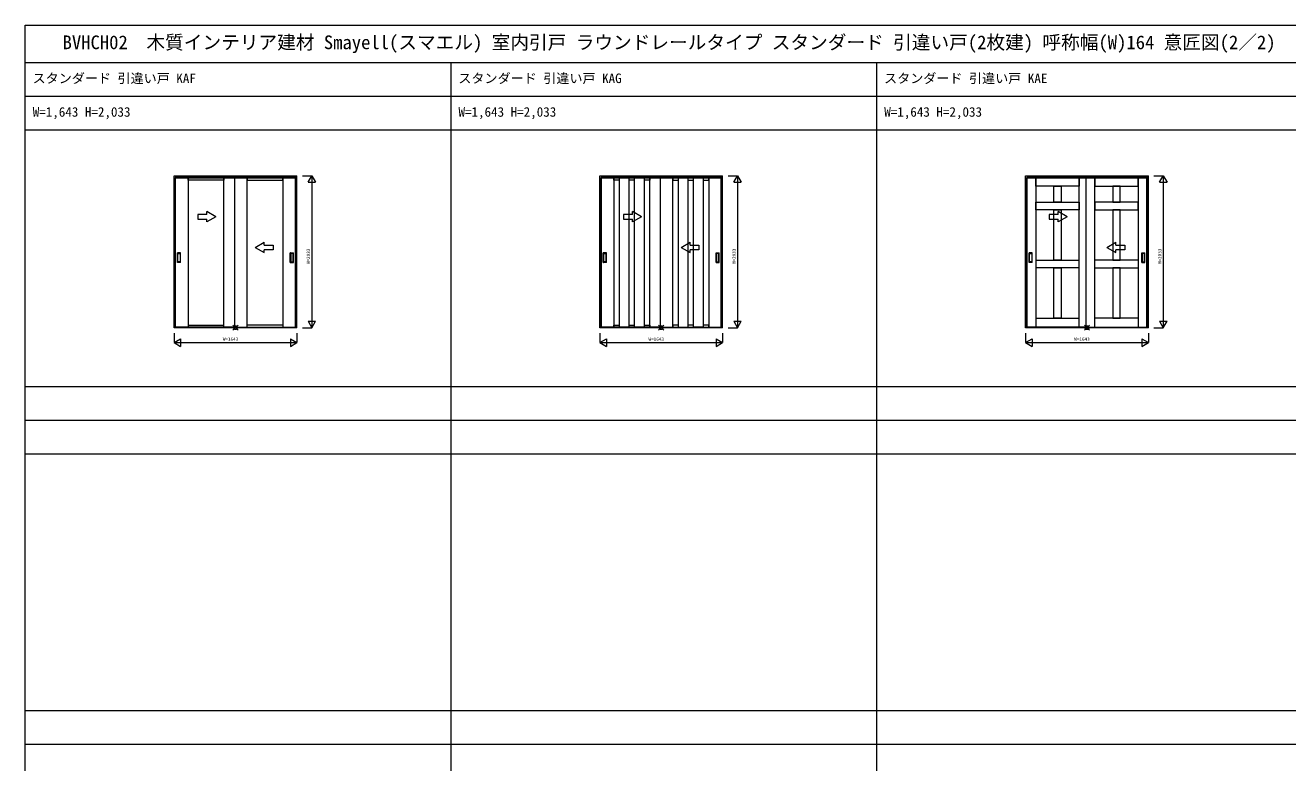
# Model space of a CAD drawing. Units: millimetres, scale not verified. Extents: x -14341 to 14341, y -10000 to 10000.
# Drawn here: x -14341 to 2562, y 130 to 10000 of the extents above; entities that cross this region are included whole.
import ezdxf
from ezdxf.enums import TextEntityAlignment as Align

# ---------------------------------------------------------------- set-up
doc = ezdxf.new("R2010")
doc.units = ezdxf.units.MM
doc.header["$LTSCALE"] = 50
doc.layers.add('0-0_0', color=7, linetype='Continuous')
for name, color, linetype, lineweight in [('0-1_YKK_F1', 7, 'Continuous', 18), ('0-2_YKK_IN', 1, 'Continuous', 18), ('0-3_YKK_A1', 4, 'Continuous', 18), ('0-4_YKK_N1', 2, 'Continuous', 18)]:
    doc.layers.add(name, color=color, linetype=linetype, lineweight=lineweight)
doc.styles.add('ＭＳ ゴシック', font='')
doc.styles.get('ＭＳ ゴシック').set_extended_font_data('MS Gothic')

msp = doc.modelspace()

# ---------------------------------------------------------------- linework, layer by layer
at = {"layer": '0-1_YKK_F1'}
for p, q in [((-14340.51, -10000), (-14340.51, 10000)), ((-14340.51, 10000), (14340.51, 10000)), ((-14340.51, 9500), (14159.49, 9500)), ((-8640.51, -10000), (-8640.51, 9500)), ((-2940.51, -10000), (-2940.51, 9500)), ((-14340.51, 9050), (14159.49, 9050)), ((-14340.51, 8600), (14159.49, 8600)), ((-14340.51, 5165), (14159.49, 5165)), ((-14340.51, 4715), (14159.49, 4715)), ((-14340.51, 4265), (14159.49, 4265)), ((-14340.51, 830), (14159.49, 830)), ((-14340.51, 380), (14159.49, 380))]:
    msp.add_line(p, q, dxfattribs=at)
at = {"layer": '0-2_YKK_IN'}
for p, q in [((-11561.22, 5917.14), (-11490.51, 5987.86)), ((-11561.22, 5987.86), (-11490.51, 5917.14)), ((-5861.22, 5917.14), (-5790.51, 5987.86)), ((-5861.22, 5987.86), (-5790.51, 5917.14)), ((-161.22, 5917.14), (-90.51, 5987.86)), ((-161.22, 5987.86), (-90.51, 5917.14))]:
    msp.add_line(p, q, dxfattribs=at)
for centre in [(-11525.86, 5952.5), (-5825.86, 5952.5), (-125.86, 5952.5)]:
    msp.add_circle(centre, 25, dxfattribs=at)
at = {"layer": '0-3_YKK_A1'}
for p, q in [((-12347.36, 7985.5), (-10704.36, 7985.5)), ((-12347.36, 5952.5), (-12347.36, 7985.5)), ((-11510.86, 7964.5), (-12330.86, 7964.5)), ((-12327.36, 7985.5), (-12327.36, 7955.5)), ((-12327.36, 7961.5), (-10724.36, 7961.5)), ((-12327.36, 7958.5), (-10724.36, 7958.5)), ((-12327.36, 5956.5), (-12327.36, 7955.5)), ((-11540.86, 7964.5), (-10720.86, 7964.5)), ((-10724.36, 7985.5), (-10724.36, 7955.5)), ((-10724.36, 5956.5), (-10724.36, 7955.5)), ((-10704.36, 5952.5), (-10704.36, 7985.5)), ((-6647.36, 7985.5), (-5004.36, 7985.5)), ((-6647.36, 5952.5), (-6647.36, 7985.5)), ((-5810.86, 7964.5), (-6630.86, 7964.5)), ((-6627.36, 7985.5), (-6627.36, 7955.5)), ((-6627.36, 7961.5), (-5024.36, 7961.5)), ((-6627.36, 7958.5), (-5024.36, 7958.5)), ((-6627.36, 5956.5), (-6627.36, 7955.5)), ((-5840.86, 7964.5), (-5020.86, 7964.5)), ((-5024.36, 7985.5), (-5024.36, 7955.5)), ((-5024.36, 5956.5), (-5024.36, 7955.5)), ((-5004.36, 5952.5), (-5004.36, 7985.5)), ((-947.36, 7985.5), (695.64, 7985.5)), ((-947.36, 5952.5), (-947.36, 7985.5)), ((-110.86, 7964.5), (-930.86, 7964.5)), ((-927.36, 7985.5), (-927.36, 7955.5)), ((-927.36, 7961.5), (675.64, 7961.5)), ((-927.36, 7958.5), (675.64, 7958.5)), ((-927.36, 5956.5), (-927.36, 7955.5)), ((-140.86, 7964.5), (679.14, 7964.5)), ((675.64, 7985.5), (675.64, 7955.5)), ((675.64, 5956.5), (675.64, 7955.5)), ((695.64, 5952.5), (695.64, 7985.5)), ((-6184.2, 7928.5), (-6257.53, 7928.5)), ((-5467.53, 7928.5), (-5394.2, 7928.5)), ((-11790.86, 7436.45), (-11910.86, 7505.73)), ((-11910.86, 7466.45), (-11910.86, 7505.73)), ((-6090.86, 7436.45), (-6210.86, 7505.73)), ((-6210.86, 7466.45), (-6210.86, 7505.73)), ((-390.86, 7436.45), (-510.86, 7505.73)), ((-510.86, 7466.45), (-510.86, 7505.73)), ((-11790.86, 7436.45), (-11910.86, 7367.17)), ((-11910.86, 7367.17), (-11910.86, 7406.45)), ((-6090.86, 7436.45), (-6210.86, 7367.17)), ((-6210.86, 7367.17), (-6210.86, 7406.45)), ((-390.86, 7436.45), (-510.86, 7367.17)), ((-510.86, 7367.17), (-510.86, 7406.45)), ((-12301.86, 6826.5), (-12301.86, 6954.5)), ((-12260.86, 6955.5), (-12300.86, 6955.5)), ((-12295.86, 6836.5), (-12295.86, 6944.5)), ((-12294.86, 6945.5), (-12266.86, 6945.5)), ((-12265.86, 6944.5), (-12265.86, 6836.5)), ((-12259.86, 6826.5), (-12259.86, 6954.5)), ((-11260.87, 7026.55), (-11140.87, 7095.83)), ((-11260.87, 7026.55), (-11140.87, 6957.27)), ((-11140.87, 7056.55), (-11140.87, 7095.83)), ((-11140.87, 6957.27), (-11140.87, 6996.55)), ((-10791.86, 6826.5), (-10791.86, 6954.5)), ((-10790.86, 6955.5), (-10750.86, 6955.5)), ((-10785.86, 6944.5), (-10785.86, 6836.5)), ((-10756.86, 6945.5), (-10784.86, 6945.5)), ((-10755.86, 6836.5), (-10755.86, 6944.5)), ((-10749.86, 6826.5), (-10749.86, 6954.5)), ((-6601.86, 6826.5), (-6601.86, 6954.5)), ((-6560.86, 6955.5), (-6600.86, 6955.5)), ((-6595.86, 6836.5), (-6595.86, 6944.5)), ((-6594.86, 6945.5), (-6566.86, 6945.5)), ((-6565.86, 6944.5), (-6565.86, 6836.5)), ((-6559.86, 6826.5), (-6559.86, 6954.5)), ((-5560.87, 7026.55), (-5440.87, 7095.83)), ((-5560.87, 7026.55), (-5440.87, 6957.27)), ((-5440.87, 7056.55), (-5440.87, 7095.83)), ((-5440.87, 6957.27), (-5440.87, 6996.55)), ((-5091.86, 6826.5), (-5091.86, 6954.5)), ((-5090.86, 6955.5), (-5050.86, 6955.5)), ((-5085.86, 6944.5), (-5085.86, 6836.5)), ((-5056.86, 6945.5), (-5084.86, 6945.5)), ((-5055.86, 6836.5), (-5055.86, 6944.5)), ((-5049.86, 6826.5), (-5049.86, 6954.5)), ((-901.86, 6826.5), (-901.86, 6954.5)), ((-860.86, 6955.5), (-900.86, 6955.5)), ((-895.86, 6836.5), (-895.86, 6944.5)), ((-894.86, 6945.5), (-866.86, 6945.5)), ((-865.86, 6944.5), (-865.86, 6836.5)), ((-859.86, 6826.5), (-859.86, 6954.5)), ((139.13, 7026.55), (259.13, 7095.83)), ((139.13, 7026.55), (259.13, 6957.27)), ((259.13, 7056.55), (259.13, 7095.83)), ((259.13, 6957.27), (259.13, 6996.55)), ((608.14, 6826.5), (608.14, 6954.5)), ((609.14, 6955.5), (649.14, 6955.5)), ((614.14, 6944.5), (614.14, 6836.5)), ((643.14, 6945.5), (615.14, 6945.5)), ((644.14, 6836.5), (644.14, 6944.5)), ((650.14, 6826.5), (650.14, 6954.5)), ((-12260.86, 6825.5), (-12300.86, 6825.5)), ((-12266.86, 6835.5), (-12294.86, 6835.5)), ((-10790.86, 6825.5), (-10750.86, 6825.5)), ((-10784.86, 6835.5), (-10756.86, 6835.5)), ((-6560.86, 6825.5), (-6600.86, 6825.5)), ((-6566.86, 6835.5), (-6594.86, 6835.5)), ((-5090.86, 6825.5), (-5050.86, 6825.5)), ((-5084.86, 6835.5), (-5056.86, 6835.5)), ((-860.86, 6825.5), (-900.86, 6825.5)), ((-866.86, 6835.5), (-894.86, 6835.5)), ((-810.86, 6855.5), (-230.86, 6855.61)), ((559.14, 6855.5), (-20.86, 6855.61)), ((609.14, 6825.5), (649.14, 6825.5)), ((615.14, 6835.5), (643.14, 6835.5)), ((-230.86, 6755.61), (-810.86, 6755.5)), ((-20.86, 6755.61), (559.14, 6755.5)), ((-10704.36, 5952.5), (-12347.36, 5952.5)), ((-12327.36, 5952.5), (-12327.36, 5956.5)), ((-10724.36, 5956.5), (-12327.36, 5956.5)), ((-12160.86, 5987.5), (-11680.86, 5987.5)), ((-11680.86, 5960.5), (-12160.86, 5960.5)), ((-11540.86, 5960.5), (-11680.86, 5960.5)), ((-10890.86, 5987.5), (-11370.86, 5987.5)), ((-11370.86, 5960.5), (-10890.86, 5960.5)), ((-10724.36, 5952.5), (-10724.36, 5956.5)), ((-5004.36, 5952.5), (-6647.36, 5952.5)), ((-6627.36, 5952.5), (-6627.36, 5956.5)), ((-5024.36, 5956.5), (-6627.36, 5956.5)), ((-6257.53, 5987.5), (-6184.2, 5987.5)), ((-5840.86, 5960.5), (-5980.86, 5960.5)), ((-5394.2, 5987.5), (-5467.53, 5987.5)), ((-5024.36, 5952.5), (-5024.36, 5956.5)), ((695.64, 5952.5), (-947.36, 5952.5)), ((-927.36, 5952.5), (-927.36, 5956.5)), ((675.64, 5956.5), (-927.36, 5956.5)), ((-810.86, 6080.5), (-230.86, 6080.5)), ((-230.86, 5960.5), (-810.86, 5960.5)), ((-140.86, 5960.5), (-230.86, 5960.5)), ((559.14, 6080.5), (-20.86, 6080.5)), ((-20.86, 5960.5), (559.14, 5960.5)), ((675.64, 5952.5), (675.64, 5956.5))]:
    msp.add_line(p, q, dxfattribs=at)
for points in [[(-11510.86, 5960.5), (-12330.86, 5960.5), (-12330.86, 7964.5)], [(-11680.86, 5960.5), (-11680.86, 7964.5), (-11540.86, 7964.5)], [(-11540.86, 7964.5), (-11540.86, 5960.5), (-10720.86, 5960.5), (-10720.86, 7964.5)], [(-5810.86, 5960.5), (-6630.86, 5960.5), (-6630.86, 7964.5)], [(-6387.53, 7928.5), (-6460.86, 7928.5), (-6460.86, 7964.5), (-5980.86, 7964.5), (-5980.86, 7928.5), (-6054.2, 7928.5)], [(-5980.86, 5960.5), (-5980.86, 7964.5), (-5840.86, 7964.5)], [(-5840.86, 7964.5), (-5840.86, 5960.5), (-5020.86, 5960.5), (-5020.86, 7964.5)], [(-5264.2, 7928.5), (-5190.86, 7928.5), (-5190.86, 7964.5), (-5670.86, 7964.5), (-5670.86, 7928.5), (-5597.53, 7928.5)], [(-110.86, 5960.5), (-930.86, 5960.5), (-930.86, 7964.5)], [(-230.86, 5960.5), (-230.86, 7964.5), (-140.86, 7964.5)], [(-140.86, 7964.5), (-140.86, 5960.5), (679.14, 5960.5), (679.14, 7964.5)], [(-11910.86, 7466.45), (-12030.86, 7466.45), (-12030.86, 7406.45), (-11910.86, 7406.45)], [(-6210.86, 7466.45), (-6330.86, 7466.45), (-6330.86, 7406.45), (-6210.86, 7406.45)], [(-510.86, 7466.45), (-630.86, 7466.45), (-630.86, 7406.45), (-510.86, 7406.45)], [(-11140.87, 7056.55), (-11020.87, 7056.55), (-11020.87, 6996.55), (-11140.87, 6996.55)], [(-5440.87, 7056.55), (-5320.87, 7056.55), (-5320.87, 6996.55), (-5440.87, 6996.55)], [(259.13, 7056.55), (379.13, 7056.55), (379.13, 6996.55), (259.13, 6996.55)], [(-6460.86, 5960.5), (-6460.86, 5987.5), (-6387.53, 5987.5)], [(-6054.2, 5987.5), (-5980.86, 5987.5), (-5980.86, 5960.5)], [(-5597.53, 5987.5), (-5670.86, 5987.5), (-5670.86, 5960.5)], [(-5190.86, 5960.5), (-5190.86, 5987.5), (-5264.2, 5987.5)]]:
    msp.add_lwpolyline(points, dxfattribs=at)
for points in [[(-12160.86, 5960.5), (-12330.86, 5960.5), (-12330.86, 7964.5), (-12160.86, 7964.5)], [(-11680.86, 7928.5), (-12160.86, 7928.5), (-12160.86, 7964.5), (-11680.86, 7964.5)], [(-11540.86, 5960.5), (-11370.86, 5960.5), (-11370.86, 7964.5), (-11540.86, 7964.5)], [(-11370.86, 7928.5), (-10890.86, 7928.5), (-10890.86, 7964.5), (-11370.86, 7964.5)], [(-10890.86, 5960.5), (-10720.86, 5960.5), (-10720.86, 7964.5), (-10890.86, 7964.5)], [(-6460.86, 5960.5), (-6630.86, 5960.5), (-6630.86, 7964.5), (-6460.86, 7964.5)], [(-6387.53, 5961.5), (-6257.53, 5961.5), (-6257.53, 7963.5), (-6387.53, 7963.5)], [(-6054.2, 5961.5), (-6184.2, 5961.5), (-6184.2, 7963.5), (-6054.2, 7963.5)], [(-5840.86, 5960.5), (-5670.86, 5960.5), (-5670.86, 7964.5), (-5840.86, 7964.5)], [(-5597.53, 5961.5), (-5467.53, 5961.5), (-5467.53, 7963.5), (-5597.53, 7963.5)], [(-5264.2, 5961.5), (-5394.2, 5961.5), (-5394.2, 7963.5), (-5264.2, 7963.5)], [(-5190.86, 5960.5), (-5020.86, 5960.5), (-5020.86, 7964.5), (-5190.86, 7964.5)], [(-810.86, 5960.5), (-930.86, 5960.5), (-930.86, 7964.5), (-810.86, 7964.5)], [(-230.86, 7844.5), (-810.86, 7844.5), (-810.86, 7964.5), (-230.86, 7964.5)], [(-140.86, 5960.5), (-20.86, 5960.5), (-20.86, 7964.5), (-140.86, 7964.5)], [(-20.86, 7844.5), (559.14, 7844.5), (559.14, 7964.5), (-20.86, 7964.5)], [(559.14, 5960.5), (679.14, 5960.5), (679.14, 7964.5), (559.14, 7964.5)], [(-470.86, 7844.5), (-470.86, 7630.55), (-570.86, 7630.55), (-570.86, 7844.5)], [(219.14, 7844.5), (219.14, 7630.55), (319.14, 7630.55), (319.14, 7844.5)], [(-230.86, 7530.61), (-810.86, 7530.5), (-810.86, 7630.5), (-230.86, 7630.61)], [(-20.86, 7530.61), (559.14, 7530.5), (559.14, 7630.5), (-20.86, 7630.61)], [(-470.86, 7530.55), (-470.86, 6855.55), (-570.86, 6855.55), (-570.86, 7530.55)], [(219.14, 7530.55), (219.14, 6855.55), (319.14, 6855.55), (319.14, 7530.55)], [(-470.86, 6755.55), (-470.86, 6080.5), (-570.86, 6080.5), (-570.86, 6755.55)], [(219.14, 6755.55), (219.14, 6080.5), (319.14, 6080.5), (319.14, 6755.55)]]:
    msp.add_lwpolyline(points, close=True, dxfattribs=at)
for centre, start, end in [((-12300.86, 6954.5), 90, 180), ((-12294.86, 6944.5), 90, 180), ((-12266.86, 6944.5), 0, 90), ((-12260.86, 6954.5), 0, 90), ((-10790.86, 6954.5), 90, 180), ((-10784.86, 6944.5), 90, 180), ((-10756.86, 6944.5), 360, 90), ((-10750.86, 6954.5), 0, 90), ((-6600.86, 6954.5), 90, 180), ((-6594.86, 6944.5), 90, 180), ((-6566.86, 6944.5), 0, 90), ((-6560.86, 6954.5), 0, 90), ((-5090.86, 6954.5), 90, 180), ((-5084.86, 6944.5), 90, 180), ((-5056.86, 6944.5), 360, 90), ((-5050.86, 6954.5), 0, 90), ((-900.86, 6954.5), 90, 180), ((-894.86, 6944.5), 90, 180), ((-866.86, 6944.5), 0, 90), ((-860.86, 6954.5), 0, 90), ((609.14, 6954.5), 90, 180), ((615.14, 6944.5), 90, 180), ((643.14, 6944.5), 360, 90), ((649.14, 6954.5), 0, 90), ((-12300.86, 6826.5), 180, 270), ((-12294.86, 6836.5), 180, 270), ((-12266.86, 6836.5), 270, 0), ((-12260.86, 6826.5), 270, 0), ((-10790.86, 6826.5), 180, 270), ((-10784.86, 6836.5), 180, 270), ((-10756.86, 6836.5), 270, 360), ((-10750.86, 6826.5), 270, 0), ((-6600.86, 6826.5), 180, 270), ((-6594.86, 6836.5), 180, 270), ((-6566.86, 6836.5), 270, 0), ((-6560.86, 6826.5), 270, 0), ((-5090.86, 6826.5), 180, 270), ((-5084.86, 6836.5), 180, 270), ((-5056.86, 6836.5), 270, 360), ((-5050.86, 6826.5), 270, 0), ((-900.86, 6826.5), 180, 270), ((-894.86, 6836.5), 180, 270), ((-866.86, 6836.5), 270, 0), ((-860.86, 6826.5), 270, 0), ((609.14, 6826.5), 180, 270), ((615.14, 6836.5), 180, 270), ((643.14, 6836.5), 270, 360), ((649.14, 6826.5), 270, 0)]:
    msp.add_arc(centre, 1, start, end, dxfattribs=at)
at = {"layer": '0-4_YKK_N1'}
for p, q in [((-10629.36, 7985.5), (-10504.36, 7985.5)), ((-10504.36, 7985.5), (-10504.36, 5952.5)), ((-4929.36, 7985.5), (-4804.36, 7985.5)), ((-4804.36, 7985.5), (-4804.36, 5952.5)), ((770.64, 7985.5), (895.64, 7985.5)), ((895.64, 7985.5), (895.64, 5952.5)), ((-10554.36, 7898.9), (-10454.36, 7898.9)), ((-4854.36, 7898.9), (-4754.36, 7898.9)), ((845.64, 7898.9), (945.64, 7898.9)), ((-10629.36, 5952.5), (-10504.36, 5952.5)), ((-10554.36, 6039.1), (-10454.36, 6039.1)), ((-4929.36, 5952.5), (-4804.36, 5952.5)), ((-4854.36, 6039.1), (-4754.36, 6039.1)), ((770.64, 5952.5), (895.64, 5952.5)), ((845.64, 6039.1), (945.64, 6039.1)), ((-12347.36, 5752.5), (-12260.76, 5802.5)), ((-12347.36, 5752.5), (-12260.76, 5702.5)), ((-12260.76, 5802.5), (-12260.76, 5702.5)), ((-10790.97, 5802.5), (-10704.36, 5752.5)), ((-10704.36, 5877.5), (-10704.36, 5752.5)), ((-6647.36, 5752.5), (-6560.76, 5802.5)), ((-6647.36, 5752.5), (-6560.76, 5702.5)), ((-6560.76, 5802.5), (-6560.76, 5702.5)), ((-5090.97, 5802.5), (-5004.36, 5752.5)), ((-5004.36, 5877.5), (-5004.36, 5752.5)), ((-947.36, 5752.5), (-860.76, 5802.5)), ((-947.36, 5752.5), (-860.76, 5702.5)), ((-860.76, 5802.5), (-860.76, 5702.5)), ((609.03, 5802.5), (695.64, 5752.5)), ((695.64, 5877.5), (695.64, 5752.5))]:
    msp.add_line(p, q, dxfattribs=at)
for points in [[(-10554.36, 7898.9), (-10504.36, 7985.5), (-10454.36, 7898.9)], [(-4854.36, 7898.9), (-4804.36, 7985.5), (-4754.36, 7898.9)], [(845.64, 7898.9), (895.64, 7985.5), (945.64, 7898.9)], [(-10554.36, 6039.1), (-10504.36, 5952.5), (-10454.36, 6039.1)], [(-4854.36, 6039.1), (-4804.36, 5952.5), (-4754.36, 6039.1)], [(845.64, 6039.1), (895.64, 5952.5), (945.64, 6039.1)], [(-12347.36, 5877.5), (-12347.36, 5752.5), (-10704.36, 5752.5)], [(-10790.97, 5802.5), (-10790.97, 5702.5), (-10704.36, 5752.5)], [(-6647.36, 5877.5), (-6647.36, 5752.5), (-5004.36, 5752.5)], [(-5090.97, 5802.5), (-5090.97, 5702.5), (-5004.36, 5752.5)], [(-947.36, 5877.5), (-947.36, 5752.5), (695.64, 5752.5)], [(609.03, 5802.5), (609.03, 5702.5), (695.64, 5752.5)]]:
    msp.add_lwpolyline(points, dxfattribs=at)

# ---------------------------------------------------------------- texts
at = {"layer": '0-0_0', "style": 'ＭＳ ゴシック'}
for s, height, p in [('BVHCH02  木質インテリア建材 Smayell(スマエル) 室内引戸 ラウンドレールタイプ スタンダード 引違い戸(2枚建) 呼称幅(W)164 意匠図(2／2)', 183.3, (-13840.51, 9625)), ('スタンダード 引違い戸 KAF', 128.3, (-14242.51, 9187.5)), ('スタンダード 引違い戸 KAG', 128.3, (-8542.51, 9187.5)), ('スタンダード 引違い戸 KAE', 128.3, (-2842.51, 9187.5)), ('W=1,643 H=2,033', 128.3, (-14240.51, 8737.5)), ('W=1,643 H=2,033', 128.3, (-8540.51, 8737.5)), ('W=1,643 H=2,033', 128.3, (-2840.51, 8737.5))]:
    msp.add_text(s, height=height, dxfattribs=at).set_placement(p, align=Align.BOTTOM_LEFT)
at = {"layer": '0-4_YKK_N1', "color": 7, "style": 'ＭＳ ゴシック'}
for p in [(-10516.36, 6804), (-4816.36, 6804), (883.64, 6804)]:
    msp.add_text('H=2033', height=43.99, rotation=90, dxfattribs=at).set_placement(p, align=Align.BOTTOM_LEFT)
for p in [(-11695.86, 5764.5), (-5995.86, 5764.5), (-295.86, 5764.5)]:
    msp.add_text('W=1643', height=43.99, dxfattribs=at).set_placement(p, align=Align.BOTTOM_LEFT)

doc.saveas('drawing.dxf')
